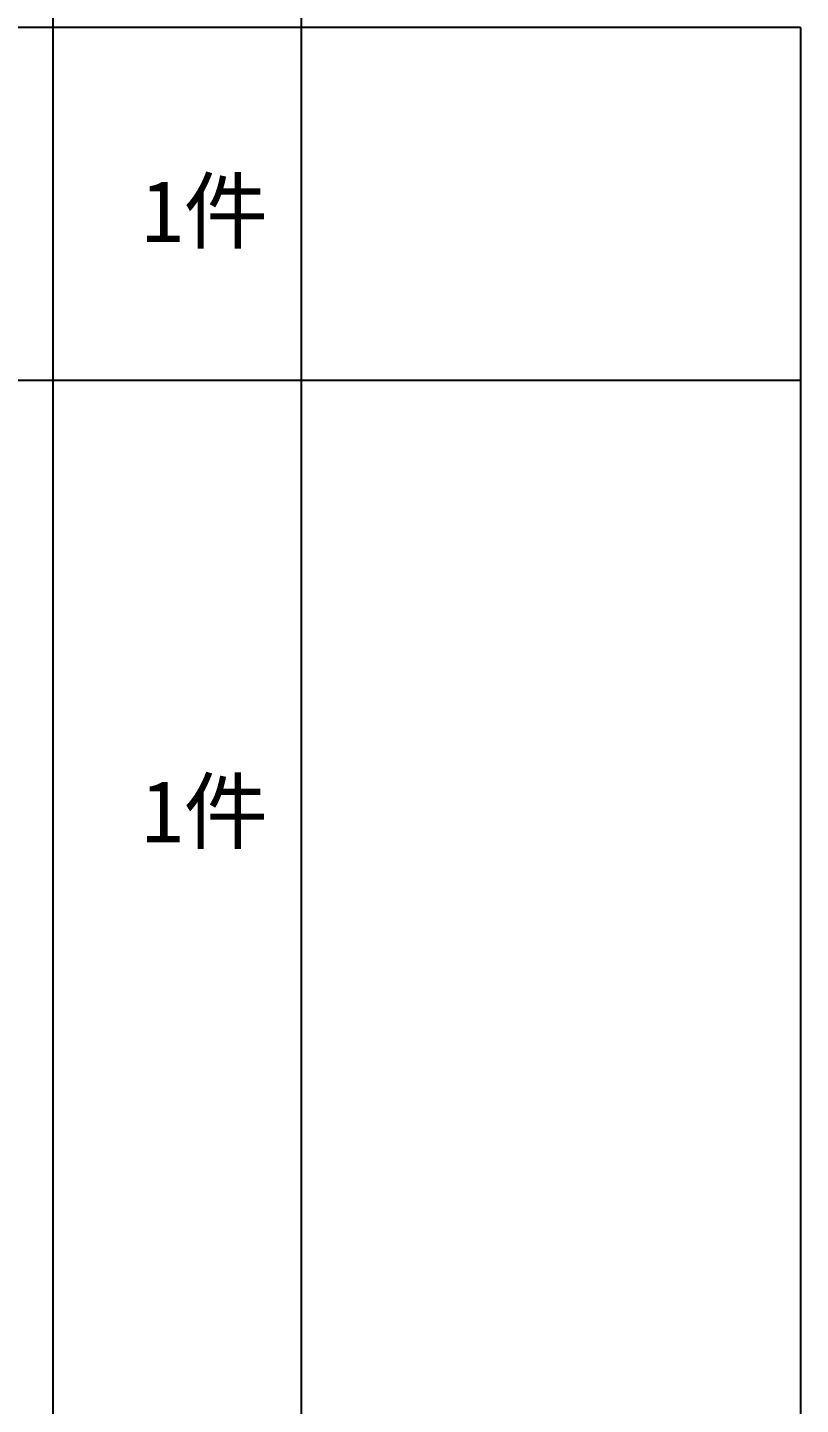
# Model space of a CAD drawing. Header units: millimetres. Extents: x 6817 to 15937, y -5221 to -164.
# Drawn here: x 10320.3 to 10422.8, y -544.3 to -361.6 of the extents above; entities that cross this region are included whole.
import ezdxf

# ---------------------------------------------------------------- set-up
doc = ezdxf.new("R2010")
doc.units = ezdxf.units.MM
doc.layers.add('图层2', color=108, linetype='Continuous')
doc.styles.get("Standard").update_dxf_attribs({"font": 'txt', "bigfont": 'gbcbig.shx'})

msp = doc.modelspace()

# ---------------------------------------------------------------- linework, layer by layer
at = {"layer": '图层2', "color": 2, "linetype": 'ByBlock'}
for p, q in [((10323.614, -164.27), (10323.614, -361.56)), ((10356.589, -164.27), (10356.589, -361.56)), ((10422.848, -361.56), (10127.143, -361.56)), ((10422.848, -361.56), (10127.143, -361.56)), ((10323.614, -361.56), (10323.614, -552.959)), ((10356.589, -361.56), (10356.589, -552.959)), ((10422.848, -361.56), (10422.848, -552.959)), ((10422.848, -408.384), (10127.143, -408.384))]:
    msp.add_line(p, q, dxfattribs=at)

# ---------------------------------------------------------------- texts
at = {"color": 2, "char_height": 8.21872, "width": 36.05545, "attachment_point": 1}
for insert in [(10335.39, -381.805), (10335.39, -461.457)]:
    msp.add_mtext('{\\fSimSun|b0|i0|c134|p2;1件}', dxfattribs=dict(at, insert=insert))

doc.saveas('drawing.dxf')
